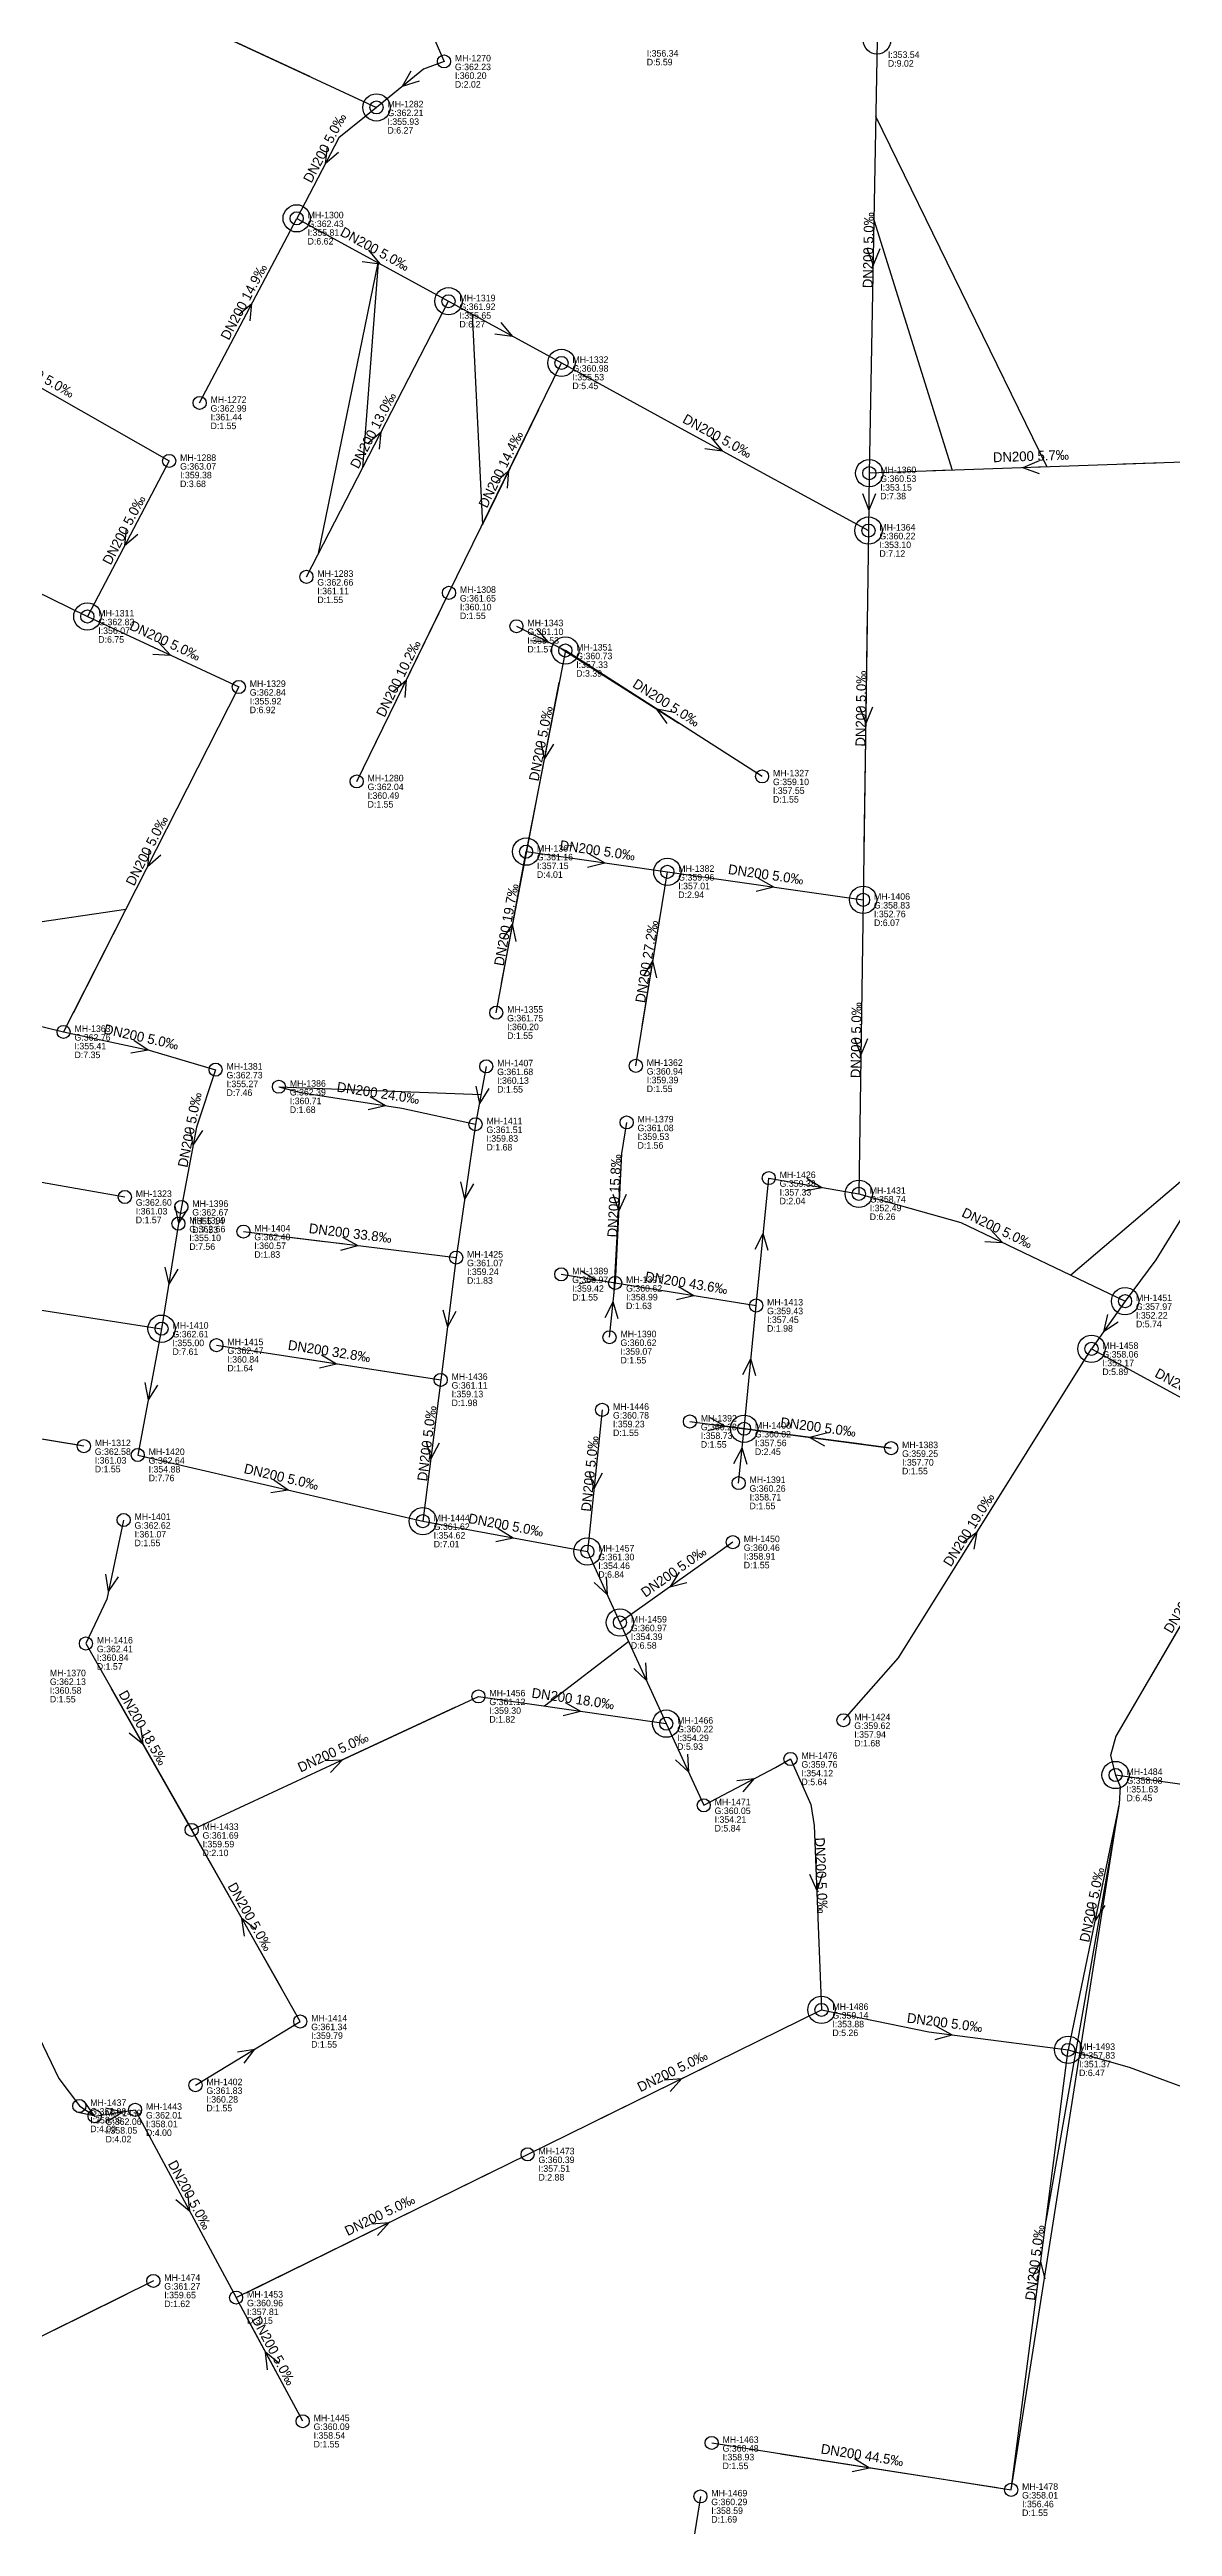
# Model space of a CAD drawing. Header units: metres. Extents: x 449913 to 451990, y 2566939 to 2570822.
# Drawn here: x 450548.2 to 450754, y 2568290 to 2568743.6 of the extents above; entities that cross this region are included whole.
import ezdxf
from ezdxf.enums import TextEntityAlignment as Align

# ---------------------------------------------------------------- set-up
doc = ezdxf.new("R2010")
doc.units = ezdxf.units.M
for name, color, linetype in [('SEW-DROP', 6, 'Continuous'), ('SEW-LABEL', 2, 'Continuous'), ('SEW-MH', 7, 'Continuous'), ('SEW-MH-LABEL', 8, 'Continuous'), ('SEW-PIPE-DN200', 3, 'Continuous'), ('SEW-RIDER', 8, 'Continuous')]:
    doc.layers.add(name, color=color, linetype=linetype)

msp = doc.modelspace()

# ---------------------------------------------------------------- linework, layer by layer
at = {"layer": 'SEW-DROP'}
for centre in [(450699.85, 2568745.3), (450699.85, 2568745.3), (450608.16, 2568733.04), (450593.53, 2568712.72), (450621.35, 2568697.53), (450642.05, 2568686.23), (450698.44, 2568666.04), (450698.29, 2568655.52), (450555.18, 2568639.79), (450642.75, 2568633.56), (450635.55, 2568596.72), (450661.44, 2568593.02), (450697.3, 2568587.9), (450696.52, 2568534.05), (450745.3, 2568514.39), (450568.78, 2568509.34), (450739.14, 2568505.65), (450675.49, 2568491.02), (450675.49, 2568491.02), (450616.63, 2568474.08), (450646.79, 2568468.52), (450652.75, 2568455.52), (450661.24, 2568437), (450743.56, 2568427.59), (450689.68, 2568384.57), (450734.87, 2568377.24), (450734.87, 2568377.24)]:
    msp.add_circle(centre, 2.5, dxfattribs=at)
at = {"layer": 'SEW-LABEL'}
for p, q in [((450614.42, 2568739.68), (450612.85, 2568736.86)), ((450615.94, 2568737.82), (450612.85, 2568736.86)), ((450599.1, 2568725.9), (450598.76, 2568722.68)), ((450601.22, 2568724.78), (450598.76, 2568722.68)), ((450605.55, 2568704.79), (450608.76, 2568704.4)), ((450606.7, 2568706.89), (450608.76, 2568704.4)), ((450697.97, 2568707.19), (450699.12, 2568704.17)), ((450700.37, 2568707.15), (450699.12, 2568704.17)), ((450582.88, 2568695.05), (450585.34, 2568697.14)), ((450585, 2568693.93), (450585.34, 2568697.14)), ((450629.81, 2568691.54), (450633.02, 2568691.16)), ((450630.96, 2568693.65), (450633.02, 2568691.16)), ((450606.58, 2568671.51), (450609.02, 2568673.62)), ((450608.71, 2568670.41), (450609.02, 2568673.62)), ((450669.43, 2568672.64), (450671.49, 2568670.15)), ((450668.28, 2568670.54), (450671.49, 2568670.15)), ((450729.54, 2568668.33), (450726.58, 2568667.03)), ((450630, 2568664.35), (450632.4, 2568666.52)), ((450632.16, 2568663.3), (450632.4, 2568666.52)), ((450729.62, 2568665.93), (450726.58, 2568667.03)), ((450697.19, 2568662.29), (450698.35, 2568659.28)), ((450699.59, 2568662.26), (450698.35, 2568659.28)), ((450562.31, 2568655.92), (450561.98, 2568652.71)), ((450564.44, 2568654.81), (450561.98, 2568652.71)), ((450637.46, 2568637.52), (450639.61, 2568635.11)), ((450567.19, 2568632.88), (450570.42, 2568632.7)), ((450568.2, 2568635.06), (450570.42, 2568632.7)), ((450636.39, 2568635.37), (450639.61, 2568635.11)), ((450611.23, 2568626.03), (450613.63, 2568628.2)), ((450613.39, 2568624.98), (450613.63, 2568628.2)), ((450661.38, 2568620.21), (450659.5, 2568622.84)), ((450662.68, 2568622.23), (450659.5, 2568622.84)), ((450696.62, 2568623.23), (450697.78, 2568620.21)), ((450699.02, 2568623.19), (450697.78, 2568620.21)), ((450638.26, 2568616.84), (450638.86, 2568613.67)), ((450640.61, 2568616.38), (450638.86, 2568613.67)), ((450566.49, 2568597.17), (450566.2, 2568593.96)), ((450568.63, 2568596.09), (450566.2, 2568593.96)), ((450647.18, 2568596.27), (450649.98, 2568594.66)), ((450646.84, 2568593.9), (450649.98, 2568594.66)), ((450678.06, 2568591.86), (450680.86, 2568590.25)), ((450677.72, 2568589.49), (450680.86, 2568590.25)), ((450631.36, 2568580.72), (450633.09, 2568583.45)), ((450633.72, 2568580.28), (450633.09, 2568583.45)), ((450657.13, 2568573.96), (450658.79, 2568576.73)), ((450659.5, 2568573.58), (450658.79, 2568576.73)), ((450563.15, 2568559.86), (450566.34, 2568560.39)), ((450563.67, 2568562.2), (450566.34, 2568560.39)), ((450695.73, 2568562.49), (450696.89, 2568559.48)), ((450698.13, 2568562.46), (450696.89, 2568559.48)), ((450606.65, 2568549.47), (450609.8, 2568550.2)), ((450607.02, 2568551.85), (450609.8, 2568550.2)), ((450626.38, 2568553.78), (450627.01, 2568550.61)), ((450628.74, 2568553.34), (450627.01, 2568550.61)), ((450573.92, 2568546.1), (450574.53, 2568542.93)), ((450576.28, 2568545.64), (450574.53, 2568542.93)), ((450623.55, 2568536.23), (450624.3, 2568533.09)), ((450686.99, 2568536.93), (450689.74, 2568535.23)), ((450571.2, 2568531.8), (450571.87, 2568528.64)), ((450625.92, 2568535.89), (450624.3, 2568533.09)), ((450651.48, 2568534.01), (450652.53, 2568530.95)), ((450653.88, 2568533.89), (450652.53, 2568530.95)), ((450686.58, 2568534.57), (450689.74, 2568535.23)), ((450573.57, 2568531.38), (450571.87, 2568528.64)), ((450720.66, 2568527.5), (450722.85, 2568525.13)), ((450601.62, 2568523.74), (450604.74, 2568524.57)), ((450601.91, 2568526.13), (450604.74, 2568524.57)), ((450677.52, 2568523.89), (450679.01, 2568526.76)), ((450679.91, 2568523.65), (450679.01, 2568526.76)), ((450719.62, 2568525.34), (450722.85, 2568525.13)), ((450569.37, 2568520.63), (450570.08, 2568517.48)), ((450571.74, 2568520.25), (450570.08, 2568517.48)), ((450645.27, 2568517.56), (450648.42, 2568518.27)), ((450645.65, 2568519.93), (450648.42, 2568518.27)), ((450650.02, 2568511.38), (450651.52, 2568514.24)), ((450652.4, 2568511.13), (450651.52, 2568514.24)), ((450663.12, 2568514.71), (450666.28, 2568515.42)), ((450663.5, 2568517.08), (450666.28, 2568515.42)), ((450620.32, 2568512.81), (450621.14, 2568509.68)), ((450622.7, 2568512.51), (450621.14, 2568509.68)), ((450742.1, 2568511.94), (450741.35, 2568508.79)), ((450744.06, 2568510.55), (450741.35, 2568508.79)), ((450598.07, 2568504.56), (450600.85, 2568502.91)), ((450597.7, 2568502.19), (450600.85, 2568502.91)), ((450675.26, 2568500.93), (450676.75, 2568503.8)), ((450677.65, 2568500.7), (450676.75, 2568503.8)), ((450565.69, 2568499.47), (450566.31, 2568496.3)), ((450568.05, 2568499.02), (450566.31, 2568496.3)), ((450668.88, 2568490.69), (450672.02, 2568491.48)), ((450669.2, 2568493.07), (450672.02, 2568491.48)), ((450617.27, 2568488.66), (450618.08, 2568485.53)), ((450619.65, 2568488.36), (450618.08, 2568485.53)), ((450673.65, 2568484.67), (450675.14, 2568487.54)), ((450676.04, 2568484.44), (450675.14, 2568487.54)), ((450690.61, 2568490.23), (450687.48, 2568489.44)), ((450690.29, 2568487.85), (450687.48, 2568489.44)), ((450647.09, 2568483.11), (450647.98, 2568480)), ((450649.48, 2568482.86), (450647.98, 2568480)), ((450588.79, 2568479.31), (450591.98, 2568479.8)), ((450589.33, 2568481.65), (450591.98, 2568479.8)), ((450630.45, 2568472.75), (450633.19, 2568471.03)), ((450630.02, 2568470.39), (450633.19, 2568471.03)), ((450715.62, 2568470.24), (450718.22, 2568472.15)), ((450717.65, 2568468.97), (450718.22, 2568472.15)), ((450558.48, 2568464.39), (450559.02, 2568461.2)), ((450560.83, 2568463.88), (450559.02, 2568461.2)), ((450650.24, 2568463.88), (450650.4, 2568460.66)), ((450663.62, 2568464.73), (450661.87, 2568462.01)), ((450648.06, 2568462.88), (450650.4, 2568460.66)), ((450665.01, 2568462.77), (450661.87, 2568462.01)), ((450655.28, 2568447.13), (450657.62, 2568444.9)), ((450657.46, 2568448.13), (450657.62, 2568444.9)), ((450564.91, 2568436.5), (450565.34, 2568433.3)), ((450642.38, 2568438.52), (450645.52, 2568439.28)), ((450642.72, 2568440.9), (450645.52, 2568439.28)), ((450562.82, 2568435.32), (450565.34, 2568433.3)), ((450598.69, 2568430.22), (450601.92, 2568430.39)), ((450599.7, 2568428.04), (450601.92, 2568430.39)), ((450662.96, 2568430.39), (450665.3, 2568428.16)), ((450665.14, 2568431.39), (450665.3, 2568428.16)), ((450674.2, 2568426.6), (450677.41, 2568426.94)), ((450675.31, 2568424.48), (450677.41, 2568426.94)), ((450687.49, 2568409.41), (450688.81, 2568406.46)), ((450689.89, 2568409.51), (450688.81, 2568406.46)), ((450583.94, 2568398.1), (450583.5, 2568401.3)), ((450586.02, 2568399.28), (450583.5, 2568401.3)), ((450739.24, 2568404.15), (450739.8, 2568400.97)), ((450741.59, 2568403.66), (450739.8, 2568400.97)), ((450710.51, 2568379.16), (450713.64, 2568379.97)), ((450710.82, 2568381.54), (450713.64, 2568379.97)), ((450582.68, 2568376.86), (450585.87, 2568377.39)), ((450583.93, 2568374.81), (450585.87, 2568377.39)), ((450660.88, 2568371.75), (450664.1, 2568372)), ((450661.94, 2568369.6), (450664.1, 2568372)), ((450553.2, 2568365.87), (450556.36, 2568365.21)), ((450554.53, 2568367.87), (450556.36, 2568365.21)), ((450558.55, 2568366.64), (450561.7, 2568365.92)), ((450558.92, 2568364.27), (450561.7, 2568365.92)), ((450573.52, 2568350.96), (450573.89, 2568347.75)), ((450571.41, 2568349.82), (450573.89, 2568347.75)), ((450607.26, 2568345.41), (450610.48, 2568345.65)), ((450608.31, 2568343.25), (450610.48, 2568345.65)), ((450728.27, 2568335.62), (450729.84, 2568338.44)), ((450730.65, 2568335.31), (450729.84, 2568338.44)), ((450588.18, 2568318.65), (450587.82, 2568321.86)), ((450590.3, 2568319.79), (450587.82, 2568321.86)), ((450695.33, 2568300), (450698.48, 2568300.72)), ((450695.7, 2568302.37), (450698.48, 2568300.72))]:
    msp.add_line(p, q, dxfattribs=at)
at = {"layer": 'SEW-MH'}
for centre in [(450620.52, 2568741.46), (450608.16, 2568733.04), (450593.53, 2568712.72), (450621.35, 2568697.53), (450642.05, 2568686.23), (450575.75, 2568678.91), (450570.17, 2568668.29), (450698.44, 2568666.04), (450698.29, 2568655.52), (450595.31, 2568647.05), (450621.43, 2568644.12), (450555.18, 2568639.79), (450633.79, 2568638), (450642.75, 2568633.56), (450582.93, 2568626.88), (450604.52, 2568609.59), (450678.79, 2568610.5), (450635.55, 2568596.72), (450661.44, 2568593.02), (450697.3, 2568587.9), (450630.09, 2568567.22), (450550.83, 2568563.7), (450578.68, 2568556.78), (450590.27, 2568553.66), (450628.26, 2568557.39), (450655.66, 2568557.48), (450626.3, 2568546.78), (450653.98, 2568547.12), (450680.01, 2568536.93), (450562.05, 2568533.46), (450572.4, 2568531.65), (450696.52, 2568534.05), (450571.86, 2568528.58), (450583.77, 2568527.13), (450622.74, 2568522.37), (450642, 2568519.3), (450651.88, 2568517.72), (450677.71, 2568513.59), (450745.3, 2568514.39), (450568.78, 2568509.34), (450578.83, 2568506.32), (450650.85, 2568507.77), (450739.14, 2568505.65), (450619.91, 2568499.96), (450649.48, 2568494.47), (450665.57, 2568492.34), (450675.49, 2568491.02), (450554.54, 2568487.83), (450564.41, 2568486.2), (450702.44, 2568487.46), (450674.5, 2568481.07), (450561.83, 2568474.3), (450616.63, 2568474.08), (450646.79, 2568468.52), (450673.44, 2568470.24), (450652.75, 2568455.52), (450554.92, 2568451.68), (450626.83, 2568441.99), (450661.24, 2568437), (450693.69, 2568437.62), (450684.01, 2568430.53), (450743.56, 2568427.59), (450668.1, 2568422.04), (450574.29, 2568417.53), (450594.19, 2568382.45), (450689.68, 2568384.57), (450734.87, 2568377.24), (450574.99, 2568370.78), (450553.71, 2568366.97), (450556.52, 2568365.1), (450563.92, 2568366.27), (450635.83, 2568358.11), (450567.27, 2568334.93), (450582.43, 2568331.87), (450594.63, 2568309.22), (450669.56, 2568305.25), (450667.49, 2568295.45), (450724.43, 2568296.66)]:
    msp.add_circle(centre, 1.2, dxfattribs=at)
at = {"layer": 'SEW-PIPE-DN200'}
for points in [[(450601.68, 2568784.54), (450620.52, 2568741.46), (450620.52, 2568741.46)], [(450545.52, 2568762.15), (450608.16, 2568733.04)], [(450699.85, 2568745.3), (450698.44, 2568666.04)], [(450620.52, 2568741.46), (450616.75, 2568740.02), (450608.16, 2568733.04)], [(450608.16, 2568733.04), (450601.27, 2568727.45), (450593.53, 2568712.72)], [(450575.75, 2568678.91), (450593.53, 2568712.72)], [(450593.53, 2568712.72), (450621.35, 2568697.53)], [(450522.01, 2568695.69), (450570.17, 2568668.29)], [(450595.31, 2568647.05), (450621.35, 2568697.53)], [(450621.35, 2568697.53), (450642.05, 2568686.23)], [(450621.43, 2568644.12), (450642.05, 2568686.23)], [(450642.05, 2568686.23), (450664.67, 2568673.87), (450698.29, 2568655.52)], [(450570.17, 2568668.29), (450555.18, 2568639.79)], [(450757.71, 2568668.12), (450698.44, 2568666.04)], [(450502.99, 2568665.35), (450555.18, 2568639.79)], [(450698.44, 2568666.04), (450698.29, 2568655.52)], [(450698.29, 2568655.52), (450697.3, 2568587.9)], [(450604.52, 2568609.59), (450621.43, 2568644.12)], [(450555.18, 2568639.79), (450582.93, 2568626.89), (450582.93, 2568626.88)], [(450633.79, 2568638), (450642.75, 2568633.56)], [(450642.75, 2568633.56), (450635.55, 2568596.72)], [(450678.79, 2568610.5), (450642.75, 2568633.56)], [(450582.93, 2568626.88), (450550.83, 2568563.7)], [(450630.09, 2568567.22), (450635.55, 2568596.72)], [(450635.55, 2568596.72), (450661.44, 2568593.02)], [(450655.66, 2568557.48), (450661.44, 2568593.02)], [(450661.44, 2568593.02), (450697.3, 2568587.9)], [(450697.3, 2568587.9), (450696.52, 2568534.05)], [(450507.33, 2568580.89), (450521.79, 2568573.6), (450535.55, 2568567.44), (450550.83, 2568563.7)], [(450550.83, 2568563.7), (450566.5, 2568560.36), (450578.68, 2568556.78)], [(450777.1, 2568561.24), (450771.22, 2568554.84), (450750.94, 2568521.98), (450745.3, 2568514.39)], [(450578.68, 2568556.78), (450575.16, 2568546.25), (450572.4, 2568531.65)], [(450628.26, 2568557.39), (450626.3, 2568546.78)], [(450590.27, 2568553.66), (450594.25, 2568552.59), (450612.78, 2568549.75), (450626.3, 2568546.78)], [(450626.3, 2568546.78), (450622.74, 2568522.37)], [(450653.98, 2568547.12), (450653.06, 2568541.45), (450651.88, 2568517.72)], [(450562.05, 2568533.46), (450501.25, 2568544.13)], [(450677.71, 2568513.59), (450680.01, 2568536.93)], [(450680.01, 2568536.93), (450696.52, 2568534.05)], [(450696.52, 2568534.05), (450715.19, 2568528.79), (450745.3, 2568514.39)], [(450571.86, 2568528.58), (450568.78, 2568509.34)], [(450572.4, 2568531.65), (450571.86, 2568528.58)], [(450583.77, 2568527.13), (450622.74, 2568522.37)], [(450497.33, 2568520.43), (450497.33, 2568520.43), (450568.78, 2568509.34), (450568.78, 2568509.34)], [(450622.74, 2568522.37), (450619.91, 2568499.96)], [(450642, 2568519.3), (450651.88, 2568517.72)], [(450650.85, 2568507.77), (450651.88, 2568517.72)], [(450651.88, 2568517.72), (450677.71, 2568513.59)], [(450675.49, 2568491.02), (450677.71, 2568513.59)], [(450745.3, 2568514.39), (450739.14, 2568505.65)], [(450568.78, 2568509.34), (450564.41, 2568486.2)], [(450578.83, 2568506.32), (450619.91, 2568499.96)], [(450693.69, 2568437.62), (450693.77, 2568437.67), (450703.79, 2568449.04), (450739.14, 2568505.65)], [(450739.14, 2568505.65), (450770.11, 2568488.81), (450774.77, 2568488.05)], [(450619.91, 2568499.96), (450616.63, 2568474.08)], [(450554.54, 2568487.83), (450491.44, 2568498.22)], [(450649.48, 2568494.47), (450646.79, 2568468.52)], [(450665.57, 2568492.34), (450675.49, 2568491.02)], [(450674.5, 2568481.07), (450675.49, 2568491.02)], [(450702.44, 2568487.46), (450675.49, 2568491.02)], [(450774.77, 2568488.05), (450743.59, 2568434.68), (450742.64, 2568431.18), (450743.56, 2568427.59)], [(450564.41, 2568486.2), (450616.63, 2568474.08)], [(450561.83, 2568474.3), (450558.72, 2568459.78), (450554.92, 2568451.68)], [(450616.63, 2568474.08), (450646.79, 2568468.52)], [(450646.79, 2568468.52), (450652.75, 2568455.52)], [(450673.44, 2568470.24), (450652.75, 2568455.52)], [(450652.75, 2568455.52), (450661.24, 2568437)], [(450554.92, 2568451.68), (450574.29, 2568417.53)], [(450574.29, 2568417.53), (450626.83, 2568441.99)], [(450626.83, 2568441.99), (450626.83, 2568441.99), (450661.24, 2568437)], [(450661.24, 2568437), (450668.1, 2568422.04)], [(450512.4, 2568434.96), (450519.97, 2568427.34), (450524.5, 2568420.15), (450542.12, 2568388.28), (450549.94, 2568372), (450553.71, 2568366.97), (450553.71, 2568366.97)], [(450668.1, 2568422.04), (450681.23, 2568428.95), (450684.01, 2568430.53)], [(450684.01, 2568430.53), (450687.7, 2568422.18), (450688.34, 2568418.32), (450689.68, 2568384.57)], [(450743.56, 2568427.59), (450744.39, 2568425.47), (450744.23, 2568422.3), (450734.87, 2568377.24)], [(450791.38, 2568420.87), (450791.38, 2568420.87), (450743.56, 2568427.59)], [(450594.19, 2568382.45), (450574.29, 2568417.53)], [(450574.99, 2568370.78), (450594.19, 2568382.45)], [(450635.83, 2568358.11), (450689.68, 2568384.57)], [(450689.68, 2568384.57), (450709.37, 2568380.52), (450734.87, 2568377.24)], [(450724.43, 2568296.66), (450724.43, 2568296.66), (450734.87, 2568377.24)], [(450734.87, 2568377.24), (450746.07, 2568374.05), (450763.55, 2568367.61), (450776.34, 2568361.66), (450784.38, 2568356.72), (450789.16, 2568352.8)], [(450553.71, 2568366.97), (450556.52, 2568365.1)], [(450556.52, 2568365.1), (450556.52, 2568365.1), (450563.92, 2568366.27)], [(450563.92, 2568366.27), (450582.43, 2568331.87)], [(450582.43, 2568331.87), (450635.83, 2568358.11)], [(450567.27, 2568334.93), (450510.38, 2568306.77)], [(450594.63, 2568309.22), (450582.43, 2568331.87)], [(450669.56, 2568305.25), (450724.43, 2568296.66)], [(450667.49, 2568295.45), (450657.91, 2568235.65)]]:
    msp.add_lwpolyline(points, dxfattribs=at)
at = {"layer": 'SEW-RIDER'}
for points in [[(450561.86, 2568754.56), (450595.86, 2568738.76)], [(450699.6, 2568731.46), (450730.99, 2568667.18), (450729.43, 2568667.13)], [(450699.27, 2568712.43), (450713.65, 2568666.57), (450710.07, 2568666.45)], [(450597.51, 2568651.31), (450608.43, 2568704.58), (450605.6, 2568667)], [(450625.71, 2568695.15), (450627.55, 2568656.61), (450637.88, 2568677.71)], [(450750.97, 2568667.89), (450750.48, 2568667.87), (450744.9, 2568667.67)], [(450604.52, 2568609.59), (450608.01, 2568616.73), (450619.65, 2568640.48)], [(450698.07, 2568640.28), (450697.74, 2568617.49), (450697.45, 2568597.54)], [(450641.98, 2568633.94), (450663.53, 2568620.26)], [(450631.08, 2568572.6), (450641.61, 2568627.72), (450638.19, 2568610.25)], [(450511.6, 2568578.74), (450562.25, 2568586.19), (450552.58, 2568567.15)], [(450656.84, 2568564.75), (450656.9, 2568565.09), (450660.07, 2568584.56)], [(450775.02, 2568558.97), (450764.5, 2568543.96), (450735.37, 2568519.14)], [(450590.27, 2568553.66), (450627.31, 2568552.24)], [(450651.62, 2568515.22), (450652.84, 2568537.16)], [(450583.77, 2568527.13), (450597.6, 2568525.44), (450601.91, 2568524.92)], [(450594.34, 2568503.92), (450615.91, 2568500.58)], [(450553.93, 2568487.93), (450496.65, 2568497.36)], [(450665.57, 2568492.34), (450702.44, 2568487.46), (450670.12, 2568491.73)], [(450697.06, 2568488.17), (450678.76, 2568490.59)], [(450771.91, 2568483.15), (450759.99, 2568462.74), (450749.71, 2568445.14)], [(450654.36, 2568452.02), (450638.92, 2568440.23)], [(450590.72, 2568388.57), (450559.63, 2568443.37), (450566.85, 2568430.64)], [(450601.58, 2568430.24), (450622.69, 2568440.06)], [(450724.43, 2568296.66), (450744.14, 2568421.88), (450730.81, 2568345.88)], [(450648.6, 2568364.38), (450649.06, 2568364.61), (450668.86, 2568374.34)], [(450584.26, 2568332.77), (450630.69, 2568355.59)], [(450562.43, 2568332.53), (450553.78, 2568328.25), (450540.87, 2568321.86)], [(450594.63, 2568309.22), (450584.32, 2568328.36)], [(450682.18, 2568303.27), (450702.93, 2568300.03), (450721.84, 2568297.07)]]:
    msp.add_lwpolyline(points, dxfattribs=at)

# ---------------------------------------------------------------- texts
at = {"layer": 'SEW-LABEL'}
for s, rotation, p in [('DN200 5.0‰', 62.2686, (450599.46, 2568725.21)), ('DN200 5.0‰', 88.9868, (450699.15, 2568706.87)), ('DN200 5.0‰', -28.6337, (450607.44, 2568706.32)), ('DN200 14.9‰', 62.269, (450584.64, 2568697.02)), ('DN200 5.0‰', -29.6433, (450546.09, 2568683.19)), ('DN200 13.0‰', 62.7077, (450608.33, 2568673.49)), ('DN200 5.0‰', -28.6339, (450670.17, 2568672.07)), ('DN200 14.4‰', 63.9083, (450631.74, 2568666.37)), ('DN200 5.7‰', 2.0165, (450728.08, 2568668.28)), ('DN200 5.0‰', 62.2688, (450562.68, 2568655.24)), ('DN200 5.0‰', -24.9343, (450569.06, 2568634.54)), ('DN200 10.2‰', 63.9082, (450612.97, 2568628.05)), ('DN200 5.0‰', 327.3891, (450660.77, 2568623.23)), ('DN200 5.0‰', 89.1638, (450697.8, 2568622.91)), ('DN200 5.0‰', 78.94, (450639.15, 2568616.34)), ('DN200 5.0‰', 63.0629, (450566.88, 2568596.49)), ('DN200 5.0‰', -8.1277, (450648.5, 2568596.07)), ('DN200 19.7‰', 79.5091, (450632.82, 2568583.17)), ('DN200 5.0‰', -8.128, (450679.37, 2568591.66)), ('DN200 27.2‰', 80.7631, (450658.55, 2568576.45)), ('DN200 5.0‰', 89.1636, (450696.91, 2568562.18)), ('DN200 5.0‰', -12.393, (450564.87, 2568561.91)), ('DN200 24.0‰', -8.7095, (450608.32, 2568551.63)), ('DN200 5.0‰', 79.041, (450574.81, 2568545.6)), ('DN200 15.8‰', 87.162, (450652.61, 2568533.65)), ('DN200 33.8‰', -6.9571, (450603.25, 2568525.95)), ('DN200 5.0‰', -25.5523, (450721.49, 2568526.97)), ('DN200 43.6‰', -9.0767, (450664.79, 2568516.86)), ('DN200 32.8‰', -8.8032, (450599.37, 2568504.34)), ('DN200 5.0‰', -28.5301, (450756.7, 2568497.3)), ('DN200 5.0‰', 82.7877, (450618.27, 2568488.22)), ('DN200 5.0‰', 352.4585, (450688.96, 2568490.44)), ('DN200 5.0‰', 84.0978, (450648.13, 2568482.69)), ('DN200 5.0‰', -13.0742, (450590.52, 2568481.34)), ('DN200 19.0‰', 58.0207, (450717.43, 2568472.07)), ('DN200 5.0‰', -10.4376, (450631.71, 2568472.5)), ('DN200 5.0‰', 35.4317, (450663.09, 2568464.08)), ('DN200 5.0‰', 59.7104, (450757.33, 2568459.4)), ('DN200 18.5‰', -60.4321, (450564.6, 2568435.81)), ('DN200 18.0‰', -8.2425, (450644.03, 2568440.69)), ('DN200 5.0‰', 24.9598, (450600.56, 2568430.96)), ('DN200 5.0‰', -87.7207, (450688.75, 2568409.16)), ('DN200 5.0‰', 78.2671, (450740.11, 2568403.64)), ('DN200 5.0‰', 299.568, (450584.24, 2568401.19)), ('DN200 5.0‰', -7.3245, (450712.15, 2568381.36)), ('DN200 5.0‰', 26.1685, (450662.75, 2568372.54)), ('DN200 5.0‰', -61.7072, (450573.17, 2568350.27)), ('DN200 5.0‰', 26.1685, (450609.13, 2568346.19)), ('DN200 5.0‰', 82.6137, (450729.65, 2568338.15)), ('DN200 5.0‰', 298.2929, (450588.53, 2568321.74)), ('DN200 44.5‰', -8.8931, (450697, 2568302.15))]:
    msp.add_text(s, height=1.8, rotation=rotation, dxfattribs=at).set_placement(p, align=Align.CENTER)
at = {"layer": 'SEW-MH-LABEL'}
for s, p in [('G:362.23', (450622.52, 2568739.86)), ('MH-1270', (450622.52, 2568741.46)), ('D:5.59', (450657.67, 2568740.74)), ('I:356.34', (450657.67, 2568742.34)), ('D:9.02', (450701.85, 2568740.5)), ('I:353.54', (450701.85, 2568742.1)), ('D:2.02', (450622.52, 2568736.66)), ('I:360.20', (450622.52, 2568738.26)), ('G:362.21', (450610.16, 2568731.44)), ('MH-1282', (450610.16, 2568733.04)), ('D:6.27', (450610.16, 2568728.24)), ('I:355.93', (450610.16, 2568729.84)), ('MH-1300', (450595.53, 2568712.72)), ('G:362.43', (450595.53, 2568711.12)), ('D:6.62', (450595.53, 2568707.92)), ('I:355.81', (450595.53, 2568709.52)), ('G:361.92', (450623.35, 2568695.93)), ('MH-1319', (450623.35, 2568697.53)), ('I:355.65', (450623.35, 2568694.33)), ('D:6.27', (450623.35, 2568692.73)), ('MH-1332', (450644.05, 2568686.23)), ('G:360.98', (450644.05, 2568684.63)), ('D:5.45', (450644.05, 2568681.43)), ('I:355.53', (450644.05, 2568683.03)), ('G:362.99', (450577.75, 2568677.31)), ('MH-1272', (450577.75, 2568678.91)), ('I:361.44', (450577.75, 2568675.71)), ('D:1.55', (450577.75, 2568674.11)), ('G:363.07', (450572.17, 2568666.69)), ('MH-1288', (450572.17, 2568668.29)), ('D:3.68', (450572.17, 2568663.49)), ('I:359.38', (450572.17, 2568665.09)), ('G:360.53', (450700.44, 2568664.44)), ('MH-1360', (450700.44, 2568666.04)), ('I:353.15', (450700.44, 2568662.84)), ('D:7.38', (450700.44, 2568661.24)), ('G:360.22', (450700.29, 2568653.92)), ('MH-1364', (450700.29, 2568655.52)), ('D:7.12', (450700.29, 2568650.72)), ('I:353.10', (450700.29, 2568652.32)), ('G:362.66', (450597.31, 2568645.45)), ('MH-1283', (450597.31, 2568647.05)), ('MH-1308', (450623.43, 2568644.12)), ('MH-1311', (450557.18, 2568639.79)), ('D:1.55', (450597.31, 2568642.25)), ('I:361.11', (450597.31, 2568643.85)), ('G:361.65', (450623.43, 2568642.52)), ('I:360.10', (450623.43, 2568640.92)), ('G:362.82', (450557.18, 2568638.19)), ('D:6.75', (450557.18, 2568634.99)), ('I:356.07', (450557.18, 2568636.59)), ('D:1.55', (450623.43, 2568639.32)), ('G:361.10', (450635.79, 2568636.4)), ('MH-1343', (450635.79, 2568638)), ('D:1.57', (450635.79, 2568633.2)), ('I:359.53', (450635.79, 2568634.8)), ('G:360.73', (450644.75, 2568631.96)), ('MH-1351', (450644.75, 2568633.56)), ('I:357.33', (450644.75, 2568630.36)), ('MH-1329', (450584.93, 2568626.88)), ('D:3.39', (450644.75, 2568628.76)), ('G:362.84', (450584.93, 2568625.28)), ('D:6.92', (450584.93, 2568622.08)), ('I:355.92', (450584.93, 2568623.68)), ('G:362.04', (450606.52, 2568607.99)), ('MH-1280', (450606.52, 2568609.59)), ('G:359.10', (450680.79, 2568608.9)), ('MH-1327', (450680.79, 2568610.5)), ('D:1.55', (450606.52, 2568604.79)), ('I:360.49', (450606.52, 2568606.39)), ('D:1.55', (450680.79, 2568605.7)), ('I:357.55', (450680.79, 2568607.3)), ('G:361.16', (450637.55, 2568595.12)), ('MH-1367', (450637.55, 2568596.72)), ('D:4.01', (450637.55, 2568591.92)), ('I:357.15', (450637.55, 2568593.52)), ('G:359.96', (450663.44, 2568591.42)), ('MH-1382', (450663.44, 2568593.02)), ('I:357.01', (450663.44, 2568589.82)), ('D:2.94', (450663.44, 2568588.22)), ('G:358.83', (450699.3, 2568586.3)), ('MH-1406', (450699.3, 2568587.9)), ('D:6.07', (450699.3, 2568583.1)), ('I:352.76', (450699.3, 2568584.7)), ('MH-1355', (450632.09, 2568567.22)), ('MH-1363', (450552.83, 2568563.7)), ('G:361.75', (450632.09, 2568565.62)), ('D:1.55', (450632.09, 2568562.42)), ('I:360.20', (450632.09, 2568564.02)), ('G:362.76', (450552.83, 2568562.1)), ('D:7.35', (450552.83, 2568558.9)), ('I:355.41', (450552.83, 2568560.5)), ('G:362.73', (450580.68, 2568555.18)), ('MH-1381', (450580.68, 2568556.78)), ('I:355.27', (450580.68, 2568553.58)), ('MH-1386', (450592.27, 2568553.66)), ('G:361.68', (450630.26, 2568555.79)), ('MH-1407', (450630.26, 2568557.39)), ('I:360.13', (450630.26, 2568554.19)), ('G:360.94', (450657.66, 2568555.88)), ('MH-1362', (450657.66, 2568557.48)), ('I:359.39', (450657.66, 2568554.28)), ('D:7.46', (450580.68, 2568551.98)), ('G:362.39', (450592.27, 2568552.06)), ('D:1.68', (450592.27, 2568548.86)), ('I:360.71', (450592.27, 2568550.46)), ('D:1.55', (450630.26, 2568552.59)), ('D:1.55', (450657.66, 2568552.68)), ('G:361.51', (450628.3, 2568545.18)), ('MH-1411', (450628.3, 2568546.78)), ('G:361.08', (450655.98, 2568545.52)), ('MH-1379', (450655.98, 2568547.12)), ('D:1.68', (450628.3, 2568541.98)), ('I:359.83', (450628.3, 2568543.58)), ('D:1.56', (450655.98, 2568542.32)), ('I:359.53', (450655.98, 2568543.92)), ('G:359.38', (450682.01, 2568535.33)), ('MH-1426', (450682.01, 2568536.93)), ('G:362.60', (450564.05, 2568531.86)), ('MH-1323', (450564.05, 2568533.46)), ('MH-1396', (450574.4, 2568531.65)), ('D:2.04', (450682.01, 2568532.13)), ('I:357.33', (450682.01, 2568533.73)), ('G:358.74', (450698.52, 2568532.45)), ('MH-1431', (450698.52, 2568534.05)), ('I:352.49', (450698.52, 2568530.85)), ('D:1.57', (450564.05, 2568528.66)), ('I:361.03', (450564.05, 2568530.26)), ('G:362.66', (450573.86, 2568526.98)), ('MH-1399', (450573.86, 2568528.58)), ('G:362.67', (450574.4, 2568530.05)), ('D:7.53', (450574.4, 2568526.85)), ('I:355.14', (450574.4, 2568528.45)), ('MH-1404', (450585.77, 2568527.13)), ('D:6.26', (450698.52, 2568529.25)), ('D:7.56', (450573.86, 2568523.78)), ('I:355.10', (450573.86, 2568525.38)), ('G:362.40', (450585.77, 2568525.53)), ('D:1.83', (450585.77, 2568522.33)), ('I:360.57', (450585.77, 2568523.93)), ('MH-1425', (450624.74, 2568522.37)), ('G:361.07', (450624.74, 2568520.77)), ('D:1.83', (450624.74, 2568517.57)), ('I:359.24', (450624.74, 2568519.17)), ('G:360.97', (450644, 2568517.7)), ('MH-1389', (450644, 2568519.3)), ('MH-1397', (450653.88, 2568517.72)), ('D:1.55', (450644, 2568514.5)), ('I:359.42', (450644, 2568516.1)), ('G:360.62', (450653.88, 2568516.12)), ('D:1.63', (450653.88, 2568512.92)), ('I:358.99', (450653.88, 2568514.52)), ('MH-1413', (450679.71, 2568513.59)), ('G:357.97', (450747.3, 2568512.79)), ('MH-1451', (450747.3, 2568514.39)), ('MH-1410', (450570.78, 2568509.34)), ('G:359.43', (450679.71, 2568511.99)), ('D:1.98', (450679.71, 2568508.79)), ('I:357.45', (450679.71, 2568510.39)), ('D:5.74', (450747.3, 2568509.59)), ('I:352.22', (450747.3, 2568511.19)), ('G:362.61', (450570.78, 2568507.74)), ('D:7.61', (450570.78, 2568504.54)), ('I:355.00', (450570.78, 2568506.14)), ('G:362.47', (450580.83, 2568504.72)), ('MH-1415', (450580.83, 2568506.32)), ('G:360.62', (450652.85, 2568506.17)), ('MH-1390', (450652.85, 2568507.77)), ('I:359.07', (450652.85, 2568504.57)), ('G:358.06', (450741.14, 2568504.05)), ('MH-1458', (450741.14, 2568505.65)), ('D:1.64', (450580.83, 2568501.52)), ('I:360.84', (450580.83, 2568503.12)), ('MH-1436', (450621.91, 2568499.96)), ('D:1.55', (450652.85, 2568502.97)), ('D:5.89', (450741.14, 2568500.85)), ('I:352.17', (450741.14, 2568502.45)), ('G:361.11', (450621.91, 2568498.36)), ('D:1.98', (450621.91, 2568495.16)), ('I:359.13', (450621.91, 2568496.76)), ('MH-1446', (450651.48, 2568494.47)), ('G:360.78', (450651.48, 2568492.87)), ('D:1.55', (450651.48, 2568489.67)), ('I:359.23', (450651.48, 2568491.27)), ('G:360.28', (450667.57, 2568490.74)), ('MH-1392', (450667.57, 2568492.34)), ('MH-1400', (450677.49, 2568491.02)), ('G:362.58', (450556.54, 2568486.23)), ('MH-1312', (450556.54, 2568487.83)), ('MH-1420', (450566.41, 2568486.2)), ('D:1.55', (450667.57, 2568487.54)), ('I:358.73', (450667.57, 2568489.14)), ('G:360.02', (450677.49, 2568489.42)), ('D:2.45', (450677.49, 2568486.22)), ('I:357.56', (450677.49, 2568487.82)), ('G:359.25', (450704.44, 2568485.86)), ('MH-1383', (450704.44, 2568487.46)), ('D:1.55', (450556.54, 2568483.03)), ('I:361.03', (450556.54, 2568484.63)), ('G:362.64', (450566.41, 2568484.6)), ('D:7.76', (450566.41, 2568481.4)), ('I:354.88', (450566.41, 2568483)), ('MH-1391', (450676.5, 2568481.07)), ('D:1.55', (450704.44, 2568482.66)), ('I:357.70', (450704.44, 2568484.26)), ('G:360.26', (450676.5, 2568479.47)), ('D:1.55', (450676.5, 2568476.27)), ('I:358.71', (450676.5, 2568477.87)), ('G:362.62', (450563.83, 2568472.7)), ('MH-1401', (450563.83, 2568474.3)), ('G:361.62', (450618.63, 2568472.48)), ('MH-1444', (450618.63, 2568474.08)), ('D:1.55', (450563.83, 2568469.5)), ('I:361.07', (450563.83, 2568471.1)), ('D:7.01', (450618.63, 2568469.28)), ('I:354.62', (450618.63, 2568470.88)), ('MH-1457', (450648.79, 2568468.52)), ('G:360.46', (450675.44, 2568468.64)), ('MH-1450', (450675.44, 2568470.24)), ('I:358.91', (450675.44, 2568467.04)), ('G:361.30', (450648.79, 2568466.92)), ('D:6.84', (450648.79, 2568463.72)), ('I:354.46', (450648.79, 2568465.32)), ('D:1.55', (450675.44, 2568465.44)), ('G:360.97', (450654.75, 2568453.92)), ('MH-1459', (450654.75, 2568455.52)), ('G:362.41', (450556.92, 2568450.08)), ('MH-1416', (450556.92, 2568451.68)), ('D:6.58', (450654.75, 2568450.72)), ('I:354.39', (450654.75, 2568452.32)), ('MH-1370', (450548.31, 2568445.68)), ('D:1.57', (450556.92, 2568446.88)), ('I:360.84', (450556.92, 2568448.48)), ('G:362.13', (450548.31, 2568444.08)), ('D:1.55', (450548.31, 2568440.88)), ('I:360.58', (450548.31, 2568442.48)), ('G:361.12', (450628.83, 2568440.39)), ('MH-1456', (450628.83, 2568441.99)), ('D:1.82', (450628.83, 2568437.19)), ('I:359.30', (450628.83, 2568438.79)), ('G:360.22', (450663.24, 2568435.4)), ('MH-1466', (450663.24, 2568437)), ('G:359.62', (450695.69, 2568436.02)), ('MH-1424', (450695.69, 2568437.62)), ('D:5.93', (450663.24, 2568432.2)), ('I:354.29', (450663.24, 2568433.8)), ('D:1.68', (450695.69, 2568432.82)), ('I:357.94', (450695.69, 2568434.42)), ('G:359.76', (450686.01, 2568428.93)), ('MH-1476', (450686.01, 2568430.53)), ('I:354.12', (450686.01, 2568427.33)), ('MH-1484', (450745.56, 2568427.59)), ('MH-1471', (450670.1, 2568422.04)), ('D:5.64', (450686.01, 2568425.73)), ('G:358.08', (450745.56, 2568425.99)), ('D:6.45', (450745.56, 2568422.79)), ('I:351.63', (450745.56, 2568424.39)), ('MH-1433', (450576.29, 2568417.53)), ('G:360.05', (450670.1, 2568420.44)), ('D:5.84', (450670.1, 2568417.24)), ('I:354.21', (450670.1, 2568418.84)), ('G:361.69', (450576.29, 2568415.93)), ('D:2.10', (450576.29, 2568412.73)), ('I:359.59', (450576.29, 2568414.33)), ('G:361.34', (450596.19, 2568380.85)), ('MH-1414', (450596.19, 2568382.45)), ('G:359.14', (450691.68, 2568382.97)), ('MH-1486', (450691.68, 2568384.57)), ('I:353.88', (450691.68, 2568381.37)), ('D:1.55', (450596.19, 2568377.65)), ('I:359.79', (450596.19, 2568379.25)), ('D:5.26', (450691.68, 2568379.77)), ('MH-1493', (450736.87, 2568377.24)), ('G:357.83', (450736.87, 2568375.64)), ('D:6.47', (450736.87, 2568372.44)), ('I:351.37', (450736.87, 2568374.04)), ('G:361.83', (450576.99, 2568369.18)), ('MH-1402', (450576.99, 2568370.78)), ('I:360.28', (450576.99, 2568367.58)), ('G:362.09', (450555.71, 2568365.37)), ('MH-1437', (450555.71, 2568366.97)), ('I:358.09', (450555.71, 2568363.77)), ('G:362.06', (450558.52, 2568363.5)), ('MH-1439', (450558.52, 2568365.1)), ('G:362.01', (450565.92, 2568364.67)), ('MH-1443', (450565.92, 2568366.27)), ('I:358.01', (450565.92, 2568363.07)), ('D:1.55', (450576.99, 2568365.98)), ('D:4.00', (450555.71, 2568362.17)), ('D:4.02', (450558.52, 2568360.3)), ('I:358.05', (450558.52, 2568361.9)), ('D:4.00', (450565.92, 2568361.47)), ('MH-1473', (450637.83, 2568358.11)), ('G:360.39', (450637.83, 2568356.51)), ('I:357.51', (450637.83, 2568354.91)), ('D:2.88', (450637.83, 2568353.31)), ('G:361.27', (450569.27, 2568333.33)), ('MH-1474', (450569.27, 2568334.93)), ('I:359.65', (450569.27, 2568331.73)), ('MH-1453', (450584.43, 2568331.87)), ('D:1.62', (450569.27, 2568330.13)), ('G:360.96', (450584.43, 2568330.27)), ('D:3.15', (450584.43, 2568327.07)), ('I:357.81', (450584.43, 2568328.67)), ('MH-1445', (450596.63, 2568309.22)), ('G:360.09', (450596.63, 2568307.62)), ('D:1.55', (450596.63, 2568304.42)), ('I:358.54', (450596.63, 2568306.02)), ('G:360.48', (450671.56, 2568303.65)), ('MH-1463', (450671.56, 2568305.25)), ('D:1.55', (450671.56, 2568300.45)), ('I:358.93', (450671.56, 2568302.05)), ('MH-1469', (450669.49, 2568295.45)), ('G:358.01', (450726.43, 2568295.06)), ('MH-1478', (450726.43, 2568296.66)), ('G:360.29', (450669.49, 2568293.85)), ('D:1.69', (450669.49, 2568290.65)), ('I:358.59', (450669.49, 2568292.25)), ('D:1.55', (450726.43, 2568291.86)), ('I:356.46', (450726.43, 2568293.46))]:
    msp.add_text(s, height=1.2, dxfattribs=at).set_placement(p)

doc.saveas('drawing.dxf')
